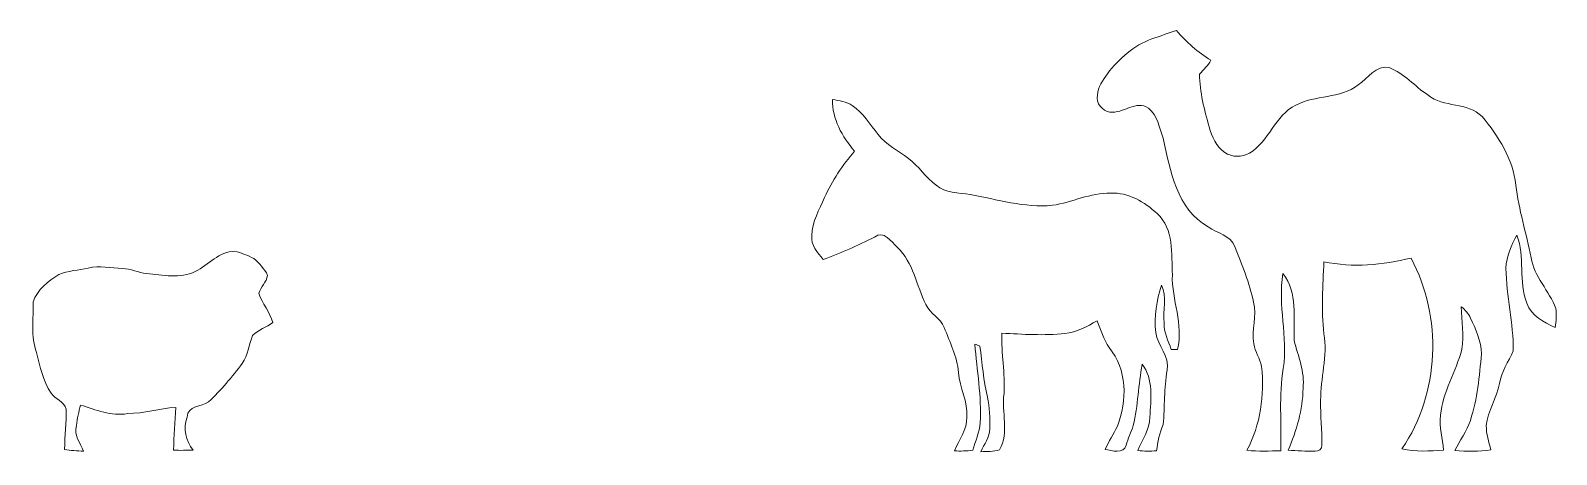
# Model space of a CAD drawing. Header units: centimetres. Extents: x -16.3 to 16.3, y -4.6 to 4.5.
import ezdxf

# ---------------------------------------------------------------- set-up
doc = ezdxf.new("R2010")
doc.units = ezdxf.units.CM
doc.header["$MEASUREMENT"] = 0
doc.layers.add('Layer 1', color=7, linetype='Continuous')

msp = doc.modelspace()

# ---------------------------------------------------------------- linework, layer by layer
at = {"layer": 'Layer 1', "lineweight": 9}
for points, knots in [([(7.6336, 4.31941), (7.80611, 4.38256), (7.98038, 4.44182), (8.155, 4.50003), (8.155, 4.50003), (8.37302, 4.25661), (8.61009, 4.03013), (8.89407, 3.86362), (8.89407, 3.86362), (8.82563, 3.75355), (8.73779, 3.6583), (8.64889, 3.56482), (8.64889, 3.56482), (8.65207, 3.18135), (8.75543, 2.81058), (8.85421, 2.44298), (8.85421, 2.44298), (8.91559, 2.23626), (9.00379, 2.01648), (9.1897, 1.89089), (9.1897, 1.89089), (9.34492, 1.79528), (9.55835, 1.78082), (9.71569, 1.88207), (9.71569, 1.88207), (10.1422, 2.12372), (10.25333, 2.69346), (10.70665, 2.90406), (10.70665, 2.90406), (11.12151, 3.12949), (11.6528, 3.03459), (12.03485, 3.33869), (12.03485, 3.33869), (12.25111, 3.46886), (12.41021, 3.77119), (12.70019, 3.70805), (12.70019, 3.70805), (13.02157, 3.58634), (13.24277, 3.30835), (13.52605, 3.1242), (13.52605, 3.1242), (13.86013, 2.84374), (14.37165, 2.98097), (14.68563, 2.66135), (14.68563, 2.66135), (15.03347, 2.24261), (15.34426, 1.75119), (15.40706, 1.19874), (15.40706, 1.19874), (15.4635, 0.67169), (15.63142, 0.16686), (15.7295, -0.35243), (15.7295, -0.35243), (15.79441, -0.762), (16.12073, -1.05869), (16.25937, -1.43828), (16.25937, -1.43828), (16.27313, -1.57304), (16.26642, -1.70992), (16.24667, -1.84397), (16.24667, -1.84397), (16.0036, -1.72897), (15.73161, -1.59879), (15.63918, -1.32503), (15.63918, -1.32503), (15.45927, -0.86184), (15.60214, -0.33408), (15.42822, 0.12947), (15.42822, 0.12947), (15.30793, -0.08925), (15.20774, -0.32562), (15.19151, -0.5782), (15.19151, -0.5782), (15.20562, -1.17017), (15.35767, -1.7519), (15.3485, -2.34492), (15.3485, -2.34492), (15.24937, -2.57457), (15.09344, -2.78342), (15.05781, -3.03883), (15.05781, -3.03883), (14.99678, -3.34998), (14.8098, -3.62021), (14.77312, -3.93841), (14.77312, -3.93841), (14.77135, -4.11621), (14.82815, -4.28484), (14.87189, -4.45488), (14.87189, -4.45488), (14.61719, -4.49651), (14.35648, -4.49157), (14.10037, -4.47322), (14.10037, -4.47322), (14.20444, -4.25415), (14.36248, -4.06153), (14.43339, -3.82693), (14.43339, -3.82693), (14.58932, -3.36938), (14.62812, -2.88255), (14.67116, -2.40454), (14.67116, -2.40454), (14.6634, -2.13501), (14.55475, -1.88242), (14.43903, -1.64359), (14.43903, -1.64359), (14.39529, -1.54623), (14.31944, -1.46967), (14.24042, -1.40053), (14.24042, -1.40053), (14.2443, -1.70321), (14.30604, -2.00695), (14.25312, -2.30858), (14.25312, -2.30858), (14.12753, -2.7873), (13.84284, -3.21733), (13.79733, -3.71898), (13.79733, -3.71898), (13.7483, -3.97228), (13.85413, -4.21499), (13.86048, -4.46652), (13.86048, -4.46652), (13.5652, -4.47287), (13.26005, -4.51485), (12.97289, -4.43477), (12.97289, -4.43477), (13.78428, -3.25438), (13.84072, -1.61819), (13.16762, -0.3616), (13.16762, -0.3616), (12.55732, -0.50236), (11.92479, -0.57397), (11.30531, -0.43921), (11.30531, -0.43921), (11.28555, -0.95109), (11.24463, -1.46544), (11.30637, -1.97591), (11.30637, -1.97591), (11.38962, -2.45675), (11.22982, -2.92629), (11.23652, -3.40572), (11.23652, -3.40572), (11.2277, -3.72357), (11.26615, -4.04142), (11.26227, -4.35963), (11.26227, -4.35963), (11.2725, -4.44183), (11.1896, -4.48663), (11.11834, -4.48451), (11.11834, -4.48451), (10.92607, -4.48769), (10.73381, -4.47746), (10.5419, -4.4644), (10.5419, -4.4644), (10.72323, -4.04566), (10.85693, -3.60327), (10.86046, -3.14255), (10.86046, -3.14255), (10.90208, -2.788), (10.75427, -2.45886), (10.67207, -2.12408), (10.67207, -2.12408), (10.65338, -1.64289), (10.75427, -1.0982), (10.43218, -0.69321), (10.43218, -0.69321), (10.31471, -1.36702), (10.54507, -2.044), (10.43818, -2.71674), (10.43818, -2.71674), (10.34575, -3.29883), (10.39832, -3.88902), (10.38844, -4.47569), (10.38844, -4.47569), (10.14643, -4.48275), (9.90372, -4.49122), (9.66278, -4.46758), (9.66278, -4.46758), (9.9517, -3.92113), (10.04378, -3.28965), (9.97393, -2.67864), (9.97393, -2.67864), (9.93935, -2.50896), (9.83528, -2.36185), (9.81024, -2.19005), (9.81024, -2.19005), (9.7545, -1.89371), (9.88185, -1.59632), (9.8053, -1.30175), (9.8053, -1.30175), (9.71605, -0.89288), (9.55624, -0.50447), (9.40525, -0.11571), (9.40525, -0.11571), (9.31882, 0.12559), (9.02213, 0.16651), (8.83657, 0.30656), (8.83657, 0.30656), (8.15536, 0.67945), (8.03012, 1.51518), (7.87067, 2.19816), (7.87067, 2.19816), (7.79341, 2.41723), (7.75742, 2.69275), (7.56128, 2.83915), (7.56128, 2.83915), (7.29528, 3.02507), (7.01871, 2.72238), (6.73648, 2.75484), (6.73648, 2.75484), (6.57527, 2.788), (6.42922, 2.94534), (6.46943, 3.12173), (6.46943, 3.12173), (6.47296, 3.2953), (6.59467, 3.43782), (6.68251, 3.57681), (6.68251, 3.57681), (6.93122, 3.89572), (7.24695, 4.18288), (7.6336, 4.31941)], [0, 0, 0, 0, 0.01785714, 0.01785714, 0.01785714, 0.01785714, 0.03571429, 0.03571429, 0.03571429, 0.03571429, 0.05357143, 0.05357143, 0.05357143, 0.05357143, 0.07142857, 0.07142857, 0.07142857, 0.07142857, 0.08928571, 0.08928571, 0.08928571, 0.08928571, 0.10714286, 0.10714286, 0.10714286, 0.10714286, 0.125, 0.125, 0.125, 0.125, 0.14285714, 0.14285714, 0.14285714, 0.14285714, 0.16071429, 0.16071429, 0.16071429, 0.16071429, 0.17857143, 0.17857143, 0.17857143, 0.17857143, 0.19642857, 0.19642857, 0.19642857, 0.19642857, 0.21428571, 0.21428571, 0.21428571, 0.21428571, 0.23214286, 0.23214286, 0.23214286, 0.23214286, 0.25, 0.25, 0.25, 0.25, 0.26785714, 0.26785714, 0.26785714, 0.26785714, 0.28571429, 0.28571429, 0.28571429, 0.28571429, 0.30357143, 0.30357143, 0.30357143, 0.30357143, 0.32142857, 0.32142857, 0.32142857, 0.32142857, 0.33928571, 0.33928571, 0.33928571, 0.33928571, 0.35714286, 0.35714286, 0.35714286, 0.35714286, 0.375, 0.375, 0.375, 0.375, 0.39285714, 0.39285714, 0.39285714, 0.39285714, 0.41071429, 0.41071429, 0.41071429, 0.41071429, 0.42857143, 0.42857143, 0.42857143, 0.42857143, 0.44642857, 0.44642857, 0.44642857, 0.44642857, 0.46428571, 0.46428571, 0.46428571, 0.46428571, 0.48214286, 0.48214286, 0.48214286, 0.48214286, 0.5, 0.5, 0.5, 0.5, 0.51785714, 0.51785714, 0.51785714, 0.51785714, 0.53571429, 0.53571429, 0.53571429, 0.53571429, 0.55357143, 0.55357143, 0.55357143, 0.55357143, 0.57142857, 0.57142857, 0.57142857, 0.57142857, 0.58928571, 0.58928571, 0.58928571, 0.58928571, 0.60714286, 0.60714286, 0.60714286, 0.60714286, 0.625, 0.625, 0.625, 0.625, 0.64285714, 0.64285714, 0.64285714, 0.64285714, 0.66071429, 0.66071429, 0.66071429, 0.66071429, 0.67857143, 0.67857143, 0.67857143, 0.67857143, 0.69642857, 0.69642857, 0.69642857, 0.69642857, 0.71428571, 0.71428571, 0.71428571, 0.71428571, 0.73214286, 0.73214286, 0.73214286, 0.73214286, 0.75, 0.75, 0.75, 0.75, 0.76785714, 0.76785714, 0.76785714, 0.76785714, 0.78571429, 0.78571429, 0.78571429, 0.78571429, 0.80357143, 0.80357143, 0.80357143, 0.80357143, 0.82142857, 0.82142857, 0.82142857, 0.82142857, 0.83928571, 0.83928571, 0.83928571, 0.83928571, 0.85714286, 0.85714286, 0.85714286, 0.85714286, 0.875, 0.875, 0.875, 0.875, 0.89285714, 0.89285714, 0.89285714, 0.89285714, 0.91071429, 0.91071429, 0.91071429, 0.91071429, 0.92857143, 0.92857143, 0.92857143, 0.92857143, 0.94642857, 0.94642857, 0.94642857, 0.94642857, 0.96428571, 0.96428571, 0.96428571, 0.96428571, 1, 1, 1, 1]), ([(0.81229, 3.02895), (0.95481, 2.99261), (1.11356, 2.98908), (1.23456, 2.8956), (1.23456, 2.8956), (1.47269, 2.74531), (1.60851, 2.49131), (1.7849, 2.28035), (1.7849, 2.28035), (1.95635, 2.05846), (2.2174, 1.93745), (2.43224, 1.76424), (2.43224, 1.76424), (2.65238, 1.59949), (2.80795, 1.36454), (3.0235, 1.19415), (3.0235, 1.19415), (3.22599, 1.0227), (3.50398, 1.04175), (3.74916, 0.99413), (3.74916, 0.99413), (4.33266, 0.89394), (4.91051, 0.70908), (5.50988, 0.76623), (5.50988, 0.76623), (5.92862, 0.82938), (6.31985, 1.03505), (6.74989, 1.02799), (6.74989, 1.02799), (7.12842, 1.04175), (7.47802, 0.84137), (7.74402, 0.58773), (7.74402, 0.58773), (8.1102, 0.26388), (8.04988, -0.27975), (8.06928, -0.72002), (8.06928, -0.72002), (8.05199, -1.25624), (8.31799, -1.778), (8.17723, -2.31422), (8.17723, -2.31422), (8.14407, -2.31422), (8.07845, -2.31422), (8.04529, -2.31387), (8.04529, -2.31387), (7.98179, -2.12866), (7.88266, -1.94945), (7.89677, -1.74731), (7.89677, -1.74731), (7.86114, -1.4792), (7.97015, -1.1871), (7.8368, -0.93839), (7.8368, -0.93839), (7.73626, -1.26577), (7.67276, -1.61008), (7.71544, -1.95333), (7.71544, -1.95333), (7.75425, -2.23697), (8.0206, -2.45428), (7.96027, -2.75767), (7.96027, -2.75767), (7.89042, -3.14078), (7.91018, -3.53131), (7.87243, -3.91654), (7.87243, -3.91654), (7.79835, -4.09646), (7.75707, -4.2859), (7.73414, -4.47922), (7.73414, -4.47922), (7.59973, -4.48769), (7.46427, -4.48698), (7.33021, -4.47463), (7.33021, -4.47463), (7.4184, -4.23616), (7.5955, -4.0252), (7.58844, -3.75814), (7.58844, -3.75814), (7.61137, -3.38314), (7.67135, -2.94217), (7.42405, -2.62784), (7.42405, -2.62784), (7.34503, -3.06317), (7.33585, -3.50873), (7.23567, -3.94053), (7.23567, -3.94053), (7.19157, -4.08235), (7.12207, -4.21534), (7.08115, -4.35892), (7.08115, -4.35892), (7.03776, -4.55648), (6.77494, -4.47287), (6.63347, -4.44641), (6.63347, -4.44641), (6.71355, -4.27708), (6.8141, -4.11868), (6.89665, -3.95076), (6.89665, -3.95076), (7.10831, -3.41101), (7.10584, -2.73403), (6.7192, -2.2726), (6.7192, -2.2726), (6.60067, -2.09938), (6.53893, -1.89759), (6.46273, -1.70462), (6.46273, -1.70462), (6.2433, -1.8161), (6.02917, -1.9558), (5.77622, -1.97203), (5.77622, -1.97203), (5.32749, -2.02071), (4.87629, -1.98826), (4.42755, -1.96462), (4.42755, -1.96462), (4.41274, -2.39572), (4.50446, -2.82222), (4.47483, -3.25367), (4.47483, -3.25367), (4.41662, -3.65478), (4.59054, -4.08058), (4.37958, -4.4577), (4.37958, -4.4577), (4.25187, -4.50462), (4.109, -4.48345), (3.97741, -4.50003), (3.97741, -4.50003), (4.04444, -4.33529), (4.17426, -4.19347), (4.17108, -4.00509), (4.17108, -4.00509), (4.18167, -3.7786), (4.17003, -3.55071), (4.11852, -3.33022), (4.11852, -3.33022), (4.03915, -2.97215), (4.00881, -2.60597), (3.95977, -2.24332), (3.95977, -2.24332), (3.92379, -2.22779), (3.88816, -2.21298), (3.85253, -2.19851), (3.85253, -2.19851), (3.89451, -2.75837), (3.99893, -3.31576), (3.96753, -3.8795), (3.96753, -3.8795), (3.95589, -4.08411), (3.86064, -4.27002), (3.80737, -4.46546), (3.80737, -4.46546), (3.6772, -4.48063), (3.54561, -4.48733), (3.41473, -4.47781), (3.41473, -4.47781), (3.51492, -4.24251), (3.69025, -4.02661), (3.6772, -3.75814), (3.6772, -3.75814), (3.71318, -3.42724), (3.52197, -3.13161), (3.50433, -2.806), (3.50433, -2.806), (3.47223, -2.46415), (3.31983, -2.15547), (3.19671, -1.8408), (3.19671, -1.8408), (3.12404, -1.63724), (2.89403, -1.55117), (2.80725, -1.35573), (2.80725, -1.35573), (2.60158, -0.94756), (2.54584, -0.45791), (2.19412, -0.13053), (2.19412, -0.13053), (2.071, -0.012), (1.90061, 0.24306), (1.70587, 0.08784), (1.70587, 0.08784), (1.35169, -0.09737), (0.98303, -0.25153), (0.60979, -0.39335), (0.60979, -0.39335), (0.50008, -0.24024), (0.33851, -0.08925), (0.37096, 0.121), (0.37096, 0.121), (0.37696, 0.41416), (0.53007, 0.67345), (0.64401, 0.93415), (0.64401, 0.93415), (0.80347, 1.29575), (1.02642, 1.62525), (1.2843, 1.92334), (1.2843, 1.92334), (1.01866, 2.23343), (0.80135, 2.60738), (0.81229, 3.02895)], [0, 0, 0, 0, 0.02, 0.02, 0.02, 0.02, 0.04, 0.04, 0.04, 0.04, 0.06, 0.06, 0.06, 0.06, 0.08, 0.08, 0.08, 0.08, 0.1, 0.1, 0.1, 0.1, 0.12, 0.12, 0.12, 0.12, 0.14, 0.14, 0.14, 0.14, 0.16, 0.16, 0.16, 0.16, 0.18, 0.18, 0.18, 0.18, 0.2, 0.2, 0.2, 0.2, 0.22, 0.22, 0.22, 0.22, 0.24, 0.24, 0.24, 0.24, 0.26, 0.26, 0.26, 0.26, 0.28, 0.28, 0.28, 0.28, 0.3, 0.3, 0.3, 0.3, 0.32, 0.32, 0.32, 0.32, 0.34, 0.34, 0.34, 0.34, 0.36, 0.36, 0.36, 0.36, 0.38, 0.38, 0.38, 0.38, 0.4, 0.4, 0.4, 0.4, 0.42, 0.42, 0.42, 0.42, 0.44, 0.44, 0.44, 0.44, 0.46, 0.46, 0.46, 0.46, 0.48, 0.48, 0.48, 0.48, 0.5, 0.5, 0.5, 0.5, 0.52, 0.52, 0.52, 0.52, 0.54, 0.54, 0.54, 0.54, 0.56, 0.56, 0.56, 0.56, 0.58, 0.58, 0.58, 0.58, 0.6, 0.6, 0.6, 0.6, 0.62, 0.62, 0.62, 0.62, 0.64, 0.64, 0.64, 0.64, 0.66, 0.66, 0.66, 0.66, 0.68, 0.68, 0.68, 0.68, 0.7, 0.7, 0.7, 0.7, 0.72, 0.72, 0.72, 0.72, 0.74, 0.74, 0.74, 0.74, 0.76, 0.76, 0.76, 0.76, 0.78, 0.78, 0.78, 0.78, 0.8, 0.8, 0.8, 0.8, 0.82, 0.82, 0.82, 0.82, 0.84, 0.84, 0.84, 0.84, 0.86, 0.86, 0.86, 0.86, 0.88, 0.88, 0.88, 0.88, 0.9, 0.9, 0.9, 0.9, 0.92, 0.92, 0.92, 0.92, 0.94, 0.94, 0.94, 0.94, 0.96, 0.96, 0.96, 0.96, 1, 1, 1, 1]), ([(-12.79717, -0.64735), (-12.51777, -0.50624), (-12.286, -0.21625), (-11.95086, -0.21414), (-11.95086, -0.21414), (-11.81187, -0.24942), (-11.67746, -0.30586), (-11.54869, -0.36901), (-11.54869, -0.36901), (-11.42593, -0.46532), (-11.32256, -0.59196), (-11.25095, -0.7306), (-11.25095, -0.7306), (-11.28093, -0.87172), (-11.39241, -0.9779), (-11.44074, -1.11196), (-11.44074, -1.11196), (-11.36525, -1.33174), (-11.20544, -1.51448), (-11.13735, -1.7392), (-11.13735, -1.7392), (-11.27388, -1.8408), (-11.45027, -1.89195), (-11.57162, -2.0126), (-11.57162, -2.0126), (-11.6517, -2.20874), (-11.66828, -2.43346), (-11.79211, -2.61126), (-11.79211, -2.61126), (-12.01824, -2.89737), (-12.2412, -3.19017), (-12.51636, -3.43253), (-12.51636, -3.43253), (-12.66523, -3.53554), (-12.9591, -3.51226), (-12.97215, -3.75744), (-12.97215, -3.75744), (-13.07163, -4.00438), (-12.99508, -4.26015), (-12.84268, -4.46123), (-12.84268, -4.46123), (-12.98168, -4.46687), (-13.12138, -4.47111), (-13.26037, -4.46405), (-13.26037, -4.46405), (-13.25437, -4.1589), (-13.23462, -3.8548), (-13.21522, -3.55071), (-13.21522, -3.55071), (-13.55953, -3.5747), (-13.89537, -3.6763), (-14.2425, -3.68441), (-14.2425, -3.68441), (-14.58787, -3.74439), (-14.92231, -3.6008), (-15.2451, -3.49956), (-15.2451, -3.49956), (-15.2832, -3.64314), (-15.32024, -3.78778), (-15.33223, -3.93735), (-15.33223, -3.93735), (-15.40491, -4.14302), (-15.24722, -4.30636), (-15.18513, -4.48663), (-15.18513, -4.48663), (-15.31989, -4.47852), (-15.45465, -4.47111), (-15.58765, -4.44818), (-15.58765, -4.44818), (-15.58377, -4.16031), (-15.54496, -3.87315), (-15.5566, -3.58599), (-15.5566, -3.58599), (-15.59541, -3.42195), (-15.7852, -3.3722), (-15.87657, -3.24485), (-15.87657, -3.24485), (-16.04661, -2.98521), (-16.11575, -2.67829), (-16.18526, -2.38055), (-16.18526, -2.38055), (-16.31543, -2.03377), (-16.247, -1.65665), (-16.26005, -1.29505), (-16.26005, -1.29505), (-16.17185, -1.03576), (-15.9369, -0.85231), (-15.71182, -0.71014), (-15.71182, -0.71014), (-15.51039, -0.63253), (-15.29272, -0.61772), (-15.08317, -0.57468), (-15.08317, -0.57468), (-14.84364, -0.51506), (-14.59775, -0.5775), (-14.35539, -0.58385), (-14.35539, -0.58385), (-14.17618, -0.5842), (-14.01355, -0.6724), (-13.83646, -0.69003), (-13.83646, -0.69003), (-13.49179, -0.72637), (-13.1242, -0.80645), (-12.79717, -0.64735)], [0, 0, 0, 0, 0.03703704, 0.03703704, 0.03703704, 0.03703704, 0.07407407, 0.07407407, 0.07407407, 0.07407407, 0.11111111, 0.11111111, 0.11111111, 0.11111111, 0.14814815, 0.14814815, 0.14814815, 0.14814815, 0.18518519, 0.18518519, 0.18518519, 0.18518519, 0.22222222, 0.22222222, 0.22222222, 0.22222222, 0.25925926, 0.25925926, 0.25925926, 0.25925926, 0.2962963, 0.2962963, 0.2962963, 0.2962963, 0.33333333, 0.33333333, 0.33333333, 0.33333333, 0.37037037, 0.37037037, 0.37037037, 0.37037037, 0.40740741, 0.40740741, 0.40740741, 0.40740741, 0.44444444, 0.44444444, 0.44444444, 0.44444444, 0.48148148, 0.48148148, 0.48148148, 0.48148148, 0.51851852, 0.51851852, 0.51851852, 0.51851852, 0.55555556, 0.55555556, 0.55555556, 0.55555556, 0.59259259, 0.59259259, 0.59259259, 0.59259259, 0.62962963, 0.62962963, 0.62962963, 0.62962963, 0.66666667, 0.66666667, 0.66666667, 0.66666667, 0.7037037, 0.7037037, 0.7037037, 0.7037037, 0.74074074, 0.74074074, 0.74074074, 0.74074074, 0.77777778, 0.77777778, 0.77777778, 0.77777778, 0.81481481, 0.81481481, 0.81481481, 0.81481481, 0.85185185, 0.85185185, 0.85185185, 0.85185185, 0.88888889, 0.88888889, 0.88888889, 0.88888889, 0.92592593, 0.92592593, 0.92592593, 0.92592593, 1, 1, 1, 1])]:
    msp.add_open_spline(points, degree=3, knots=knots, dxfattribs=at)

doc.saveas('drawing.dxf')
